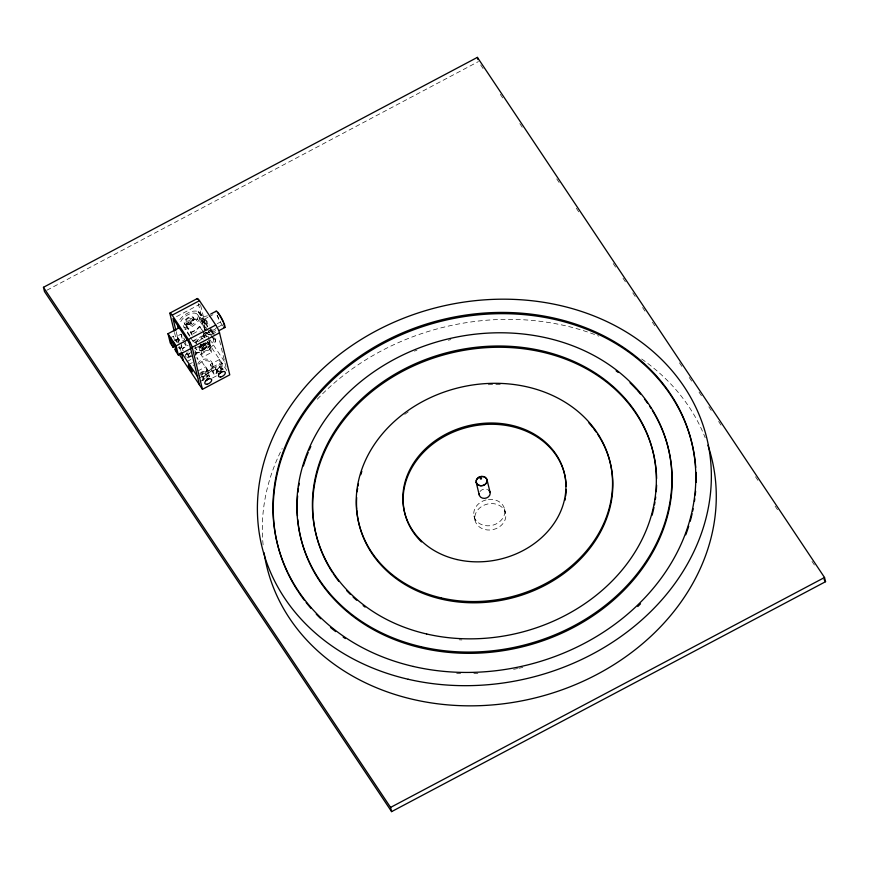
<?xml version="1.0" encoding="UTF-8"?>
<svg xmlns="http://www.w3.org/2000/svg" width="869" height="869" viewBox="0 0 869 869"><rect width="100%" height="100%" fill="white"/><g stroke="black" fill="none" stroke-linecap="round" stroke-linejoin="round"><path stroke-width="0.65" stroke-dasharray="4.34 3.26" d="M205.117 330.633C203.813 323.876 205.301 315.74 198.099 311.547A13.035 6.887 -33.7 0 0 178.808 321.182M206.974 329.145L202.281 323.55L202.184 321.975L205.356 320.303L208.093 327.689M203.227 333.283L204.052 335.488L202.835 339.616M178.221 339.095C171.519 344.048 179.123 336.118 179.622 340.898M207.387 315.838C198.773 316.816 203.683 324.267 207.669 326.82M184.891 329.329A13.035 6.887 -33.7 0 0 199.794 318.543L200.467 314.241L199.642 312.634M195.623 352.217A13.035 6.887 -33.7 0 0 215.316 341.778L215.979 337.476M208.701 331.6L207.93 333.099L205.66 332.675M189.67 336.303L187.454 332.99L187.867 332.436A9.407 4.964 -33.7 0 0 199.468 326.288L206.67 336.292M206.257 330.774L198.132 318.608L197.719 319.162A9.407 4.964 -33.7 0 0 186.129 325.299L185.575 325.256L192.223 335.228M205.942 332.338L208.929 334.761L211.764 334.456L212.59 332.403L210.559 329.481L214.621 335.445M46.872 290.235L478.428 61.58M176.548 316.631L200.315 304.031M207.289 326.711A7.68 1.227 62.1 0 1 204.584 319.108L207.941 317.326M209.06 316.729L214.654 313.774M170.074 337.998L173.496 336.184L177.667 342.451M178.351 341.897L176.983 336.292L181.078 334.12L184.771 339.66L181.697 341.289M174.941 340.474L181.969 336.748M217.207 323.692L220.563 321.91A7.68 1.227 62.1 0 1 217.293 315.165M209.233 329.981L210.135 331.241L216.837 327.689M217.956 327.092L222.431 324.724L221.53 323.464M192.799 340.985L215.382 329.014M179.525 348.534L181.578 347.448L180.448 342.82M211.862 332.61L216.338 330.242M181.578 347.448L182.316 348.556L186.411 346.383L185.043 340.778M211.764 334.456L217.25 331.545M194.537 348.545L206.42 342.256M185.89 356.866L185.325 354.541L189.833 352.151M198.99 347.296L208.017 342.516L209.94 345.395L211.634 352.369L202.618 357.148L200.696 354.27L198.99 347.296L200.913 350.174L202.618 357.148M190.626 355.627L187.248 357.42L185.325 354.541M200.913 350.174L209.94 345.395M187.976 358.017L193.928 354.867M195.112 354.237L210.559 346.047L207.365 332.925M187.031 361.515L191.538 359.125M200.696 354.27L209.711 349.49L208.017 342.516M188.953 364.393L192.331 362.601M197.828 370.987L205.725 366.805L207.648 369.683L209.342 376.657L207.419 373.779L205.725 366.805M219.629 371.215L213.991 374.202L212.069 371.324L210.374 364.35L219.39 359.57L221.313 362.449L223.018 369.423L220.759 370.618M199.751 373.866L207.648 369.683M213.991 374.202L212.297 367.229L221.313 362.449M198.621 375.853L224.767 361.993L209.994 339.866M198.404 378.558L207.419 373.779M212.069 371.324L221.095 366.544L219.39 359.57M200.326 381.437L203.704 379.644M212.547 377.961L217.304 375.441M193.016 333.946L196.166 331.958L200.142 331.252M175.495 340.539L176.896 342.353M198.501 341.734L195.992 341.43L193.722 339.801M202.184 321.975L203.737 328.319M196.503 343.516L193.309 341.452L192.549 339.54M205.356 320.303L209.538 326.32M209.918 330.426L211.102 331.415L210.135 327.461M186.238 323.279L187.096 324.289M198.099 311.547L202.759 318.543M210.646 334.793L215.316 341.778M480.687 64.958L483.696 69.477M500.262 94.297L503.27 98.805M519.836 123.626L522.856 128.145M556.736 178.916L559.745 183.424M576.31 208.245L579.33 212.764M613.21 263.535L616.219 268.043M622.997 278.199L626.006 282.707M632.784 292.864L635.804 297.383M642.571 307.528L645.591 312.047M652.369 322.203L655.378 326.711M679.471 362.818L682.48 367.326M689.258 377.483L692.267 382.002M699.045 392.147L702.065 396.666M708.843 406.822L711.852 411.33M718.63 421.487L721.639 425.995M755.519 476.766L758.539 481.285M775.105 506.106L778.113 510.614M811.994 561.385L815.013 565.904M211.428 330.285L213.665 333.642M199.023 312.199L203.857 319.314M198.328 311.71L202.814 318.434M200.228 317.163L204.215 323.127M213.763 337.433L215.751 340.409M197.339 314.296L202.542 322.095M207.648 329.742L215.414 341.441M199.794 318.543L204.465 325.549M199.468 326.288L206.116 336.249M193.342 317.315L193.711 317.858M209.223 341.104L209.592 341.658M207.604 341.626L226.809 370.4L218.814 337.574M209.711 349.49L211.634 352.369M221.095 366.544L223.018 369.423M203.867 342.983L206.083 346.307M219.379 366.229L221.595 369.553A2.346 1.238 -33.7 0 0 219.39 369.662A2.346 1.238 -33.7 0 0 217.63 371.65M200.066 345.743L202.281 349.056M215.577 368.977L217.054 371.193M186.129 325.299L192.038 334.152M184.467 323.724L184.836 324.278M200.348 347.524L200.717 348.078M210.374 364.35L212.297 367.229M183.229 325.647L190.615 336.716M190.409 337.411L194.102 342.951M194.895 347.252L196.372 349.468M201.814 361.721L209.049 372.573M196.687 357.691L197.969 359.614L196.264 352.64L194.352 349.762L195.764 355.573M205.714 373.474L207.93 376.798M183.457 341.952L186.411 346.383M176.983 336.292L179.937 340.724M188.616 356.301L186.4 352.977A2.346 1.238 -33.7 0 0 189.583 352.151M201.912 376.223L204.128 379.547A2.346 1.238 -33.7 0 1 205.453 377.059A2.346 1.238 -33.7 0 1 208.082 377.081M178.395 347.046L179.72 349.034L179.177 346.818M192.56 319.336A3.758 1.988 -33.7 0 1 188.062 323.692A3.758 1.988 -33.7 0 1 187.204 320.194A3.758 1.988 -33.7 0 1 192.56 319.336L193.157 320.509A3.606 1.901 -33.7 0 1 188.845 324.691A3.606 1.901 -33.7 0 1 188.03 321.334A3.606 1.901 -33.7 0 1 193.157 320.509M200.902 344.874L201.51 346.058M203.389 334.554L204.606 337.726L204.052 335.488M504.574 509.125L505.595 513.329A15.675 13.068 -13.7 0 1 485.098 529.59A15.675 13.068 -13.7 0 1 480.253 507.474A15.675 13.068 -13.7 0 1 505.595 513.329M474.007 516.067L475.039 520.259M200.641 305.345L206.083 327.667M198.328 303.542L205.051 331.122M205.366 332.436L206.322 336.368M212.427 363.448L212.84 365.121M181.078 334.12L182.447 339.725M180.948 342.951L182.316 348.556M178.232 339.507L178.797 341.81M176.19 331.643L180.991 351.348M174.506 332.469L176.755 341.658M173.496 336.184L174.571 340.626M222.822 325.832A9.255 1.488 62.1 0 1 216.62 314.306M210.863 328.493A7.68 1.227 62.1 0 1 210.135 331.241M204.584 319.108A7.68 1.227 62.1 0 1 209.168 325.006M195.373 342.82A13.035 6.887 -33.7 0 1 211.449 334.304M213.502 338.801A10.189 5.377 -33.7 0 1 204.78 349.534A10.189 5.377 -33.7 0 1 195.688 346.633M199.023 341.126A10.189 5.377 -33.7 0 1 207.908 336.422M200.022 326.331A10.189 5.377 -33.7 0 1 187.454 332.99M185.575 325.256A10.189 5.377 -33.7 0 1 198.132 318.608M180.741 321.606A10.189 5.377 -33.7 0 1 193.103 313.09A10.189 5.377 -33.7 0 1 196.763 320.161A10.189 5.377 -33.7 0 1 183.761 327.45M205.051 378.558A2.346 1.238 -33.7 0 1 203.259 377.657A2.346 1.238 -33.7 0 1 205.877 375.462A2.346 1.238 -33.7 0 1 207.213 376.755M206.583 377.613A2.346 1.238 -33.7 0 1 206.116 378.004M219.26 371.085A2.346 1.238 -33.7 0 1 216.924 370.411A2.346 1.238 -33.7 0 1 220.042 368.152A2.346 1.238 -33.7 0 1 220.248 370.368M216.989 373.551A3.921 2.064 -33.7 0 1 218.315 369.368A3.921 2.064 -33.7 0 1 223.116 369.119M208.94 341.202A5.486 2.9 -33.7 0 1 208.484 345.829A5.486 2.9 -33.7 0 1 201.956 348.708A5.486 2.9 -33.7 0 1 201.271 344.58M208.571 340.648A5.486 2.9 -33.7 0 1 208.115 345.275A5.486 2.9 -33.7 0 1 201.586 348.154A5.486 2.9 -33.7 0 1 200.902 344.026M207.387 341.799A3.758 1.988 -33.7 0 1 207.072 344.971A3.758 1.988 -33.7 0 1 202.586 346.948A3.758 1.988 -33.7 0 1 202.119 344.124M207.202 342.104A3.606 1.901 -33.7 0 1 203.694 345.504A3.606 1.901 -33.7 0 1 200.891 344.32M202.933 343.972A2.346 1.238 -33.7 0 1 204.476 345.449A2.346 1.238 -33.7 0 1 200.978 346.992A2.346 1.238 -33.7 0 1 202.401 344.211M196.579 343.331A3.921 2.064 -33.7 0 1 198.795 339.192A3.921 2.064 -33.7 0 1 203.161 339.236M183.381 350.902A3.921 2.064 -33.7 0 1 183.598 347.719A3.921 2.064 -33.7 0 1 188.138 345.514M204.019 343.277A2.346 1.238 -33.7 0 1 201.467 345.938A2.346 1.238 -33.7 0 1 200.294 344.243M189.866 353.65A2.346 1.238 -33.7 0 1 187.595 354.346A2.346 1.238 -33.7 0 1 187.107 353.02M187.747 352.162A2.346 1.238 -33.7 0 1 188.204 351.771M203.324 380.785A3.921 2.064 -33.7 0 1 205.073 376.32A3.921 2.064 -33.7 0 1 209.462 376.961M205.377 342.549A3.921 2.064 -33.7 0 1 202.922 346.21A3.921 2.064 -33.7 0 1 198.795 346.655M190.452 352.521A3.921 2.064 -33.7 0 1 185.597 354.226M197.73 364.144A7.68 6.398 -13.7 0 1 207.821 359.266A7.68 6.398 -13.7 0 1 211.83 367.88A7.68 6.398 -13.7 0 1 201.032 371.248M191.343 355.866A2.346 1.238 -33.7 0 1 188.519 356.171A2.346 1.238 -33.7 0 1 190.202 353.661M193.483 365.86A3.921 0.63 62.1 0 1 193.081 364.991M198.947 364.23A7.68 6.398 -13.7 0 1 209.972 361.645A7.68 6.398 -13.7 0 1 211.124 371.03A7.68 6.398 -13.7 0 1 199.903 371.975M263.101 544.809A228.949 190.919 -13.7 0 1 282.208 448.523M317.283 399.219A228.949 190.919 -13.7 0 1 598.817 336.118M641.67 359.006A228.949 190.919 -13.7 0 1 705.183 437.726M488.421 499.501A15.675 13.068 -13.7 0 1 503.303 517.294A15.675 13.068 -13.7 0 1 476.657 521.172A15.675 13.068 -13.7 0 1 487.455 499.642M479.981 491.572A5.562 4.638 -13.7 0 1 487.574 489.497M522.812 667.414A213.274 177.841 -13.7 0 1 518.891 668.272M517.576 668.543A213.274 177.841 -13.7 0 1 513.633 669.315M477.863 673.464A213.274 177.841 -13.7 0 1 473.877 673.605M460.635 673.627A213.274 177.841 -13.7 0 1 456.681 673.486M414.459 351.174A189.149 157.723 -13.7 0 1 416.903 350.185M448.285 340.213A189.149 157.723 -13.7 0 1 450.859 339.616M461.906 639.932A173.463 144.656 -13.7 0 1 459.234 639.801M404.737 414.394A129.285 107.81 -13.7 0 1 408.995 411.33M488.28 384.739A129.285 107.81 -13.7 0 1 500.327 384.641M187.139 324.333A5.486 2.9 -33.7 0 0 193.689 317.989A5.486 2.9 -33.7 0 0 185.89 319.238A5.486 2.9 -33.7 0 0 187.139 324.333M187.508 324.887A5.486 2.9 -33.7 0 0 194.059 318.543A5.486 2.9 -33.7 0 0 186.259 319.792A5.486 2.9 -33.7 0 0 187.508 324.887M203.422 349.316A2.346 1.238 -33.7 0 0 206.235 346.601A2.346 1.238 -33.7 0 0 202.89 347.133A2.346 1.238 -33.7 0 0 203.422 349.316M216.718 369.238A2.346 1.238 -33.7 0 0 219.531 366.522A2.346 1.238 -33.7 0 0 216.185 367.055A2.346 1.238 -33.7 0 0 216.718 369.238M203.053 376.483A2.346 1.238 -33.7 0 0 205.866 373.768A2.346 1.238 -33.7 0 0 202.52 374.3A2.346 1.238 -33.7 0 0 203.053 376.483"/><path stroke-width="1.3" d="M43.45 287.302L477.396 57.376L824.529 577.494L825.55 581.698L391.604 811.624L44.471 291.506L43.45 287.302L390.572 807.42L391.604 811.624M170.02 313.003L197.35 298.523M174.191 331.154L170.031 314.089A6.268 1.01 62.1 0 1 172.16 315.154L199.501 300.674L215.751 325.028A6.268 1.01 62.1 0 1 219.531 332.816L229.764 374.832L202.434 389.312L180.274 356.105L179.633 353.477M187.845 339.681L173.203 347.383L170.248 342.962L167.999 333.718L179.72 327.504M210.678 314.089L216.142 311.2M173.203 347.383L171.432 343.548L173.702 342.332M172.757 345.536L175.038 344.33M172.16 315.154L188.421 339.507L215.751 325.028M219.444 330.383L224.908 327.483M202.434 389.312L192.19 347.296L219.531 332.816M171.432 343.548L170.074 337.998L174.951 345.308L176.298 350.848L174.973 348.86L175.419 350.707L178.384 355.128L191.267 348.306M390.572 807.42L824.529 577.494M824.04 579.438L825.55 581.698M177.732 326.288L179.21 328.493M181.176 352.13L197.426 376.483M167.999 333.718L176.125 345.884L178.384 355.128M477.396 57.376L477.917 59.472M486.977 479.623L490.051 492.223M476.245 482.556L479.319 495.156M199.479 384.88L189.236 342.864L172.985 318.521L175.864 330.339M181.306 352.651L183.229 360.537M189.496 341.984L189.551 343.994M216.001 311.743A9.255 1.488 62.1 0 1 222.225 319.379A9.255 1.488 62.1 0 1 223.757 326.907M178.558 327.885A13.035 6.887 -33.7 0 1 177.678 324.267M217.847 313.068A7.68 1.227 62.1 0 1 223.159 321.975M223.767 323.518A7.68 1.227 62.1 0 1 224.278 325.647M221.845 371.845A3.921 2.064 -33.7 0 1 218.434 373.648M207.691 378.297A2.346 1.238 -33.7 0 1 207.322 378.721M188.421 339.507A6.268 1.01 62.1 0 1 192.19 347.296M197.285 299.208A6.268 1.01 62.1 0 1 199.501 300.674M220.987 371.476A2.346 1.238 -33.7 0 1 220.52 371.867M208.81 378.373A3.921 2.064 -33.7 0 1 205.638 380.665M707.931 445.254A228.949 190.919 -13.7 0 1 534.12 698.176A228.949 190.919 -13.7 0 1 264.089 552.76M488.693 490.192A5.562 4.638 -13.7 0 1 486.651 497.915A5.562 4.638 -13.7 0 1 479.167 493.95M287.541 572.595A213.274 177.841 -13.7 0 1 439.312 321.715A213.274 177.841 -13.7 0 1 695.711 467.403M695.993 472.388A213.274 177.841 -13.7 0 1 696.08 482.404M695.602 491.191A213.274 177.841 -13.7 0 1 695.254 494.961M694.798 498.73A213.274 177.841 -13.7 0 1 694.45 501.239M693.158 508.767A213.274 177.841 -13.7 0 1 692.647 511.265M692.093 513.775A213.274 177.841 -13.7 0 1 690.192 521.248M688.715 526.201A213.274 177.841 -13.7 0 1 685.76 534.815M640.496 603.836A213.274 177.841 -13.7 0 1 637.781 606.497M345.384 638.574A213.274 177.841 -13.7 0 1 343.168 637.064M335.673 631.578A213.274 177.841 -13.7 0 1 330.524 627.461M320.802 618.728A213.274 177.841 -13.7 0 1 316.24 614.133M311.037 608.43A213.274 177.841 -13.7 0 1 306.138 602.51M304.574 600.501A213.274 177.841 -13.7 0 1 298.675 592.245M297.969 591.192A213.274 177.841 -13.7 0 1 288.073 573.714M654.922 414.839A189.149 157.723 -13.7 0 1 532.154 644.211A189.149 157.723 -13.7 0 1 297.752 519.619M297.448 515.893A189.149 157.723 -13.7 0 1 297.622 495.906M297.98 492.147A189.149 157.723 -13.7 0 1 298.447 488.378M298.806 485.88A189.149 157.723 -13.7 0 1 299.218 483.37M303.39 465.958A189.149 157.723 -13.7 0 1 306.301 457.355M306.757 456.138A189.149 157.723 -13.7 0 1 308.202 452.488M309.212 450.077A189.149 157.723 -13.7 0 1 310.82 446.47M616.143 370.857A189.149 157.723 -13.7 0 1 618.228 372.475M630.025 382.794A189.149 157.723 -13.7 0 1 636.314 389.269M637.173 390.224A189.149 157.723 -13.7 0 1 640.529 394.091M644.505 399.067A189.149 157.723 -13.7 0 1 647.503 403.162M649.654 406.279A189.149 157.723 -13.7 0 1 651.033 408.387M652.369 410.516A189.149 157.723 -13.7 0 1 654.303 413.753M328.547 566.001A173.463 144.656 -13.7 0 1 446.101 354.248A173.463 144.656 -13.7 0 1 656.627 478.537M656.606 485.087A173.463 144.656 -13.7 0 1 656.236 491.658M655.704 496.916A173.463 144.656 -13.7 0 1 655.345 499.545M654.933 502.163A173.463 144.656 -13.7 0 1 654.476 504.791M653.955 507.409A173.463 144.656 -13.7 0 1 653.379 510.027M653.075 511.33A173.463 144.656 -13.7 0 1 652.076 515.23M365.089 607.073A173.463 144.656 -13.7 0 1 363.155 605.595M356.659 600.24A173.463 144.656 -13.7 0 1 353.107 597.036M350.424 594.439A173.463 144.656 -13.7 0 1 346.644 590.562M338.823 581.394A173.463 144.656 -13.7 0 1 333.392 573.855M332.664 572.747A173.463 144.656 -13.7 0 1 329.199 567.142M601.044 439.79A129.285 107.81 -13.7 0 1 516.316 596.807A129.285 107.81 -13.7 0 1 356.79 509.994M356.703 508.865A129.285 107.81 -13.7 0 1 356.659 497.492M357.17 491.778A129.285 107.81 -13.7 0 1 357.637 488.345M358.017 486.064A129.285 107.81 -13.7 0 1 358.462 483.794M360.765 474.735A129.285 107.81 -13.7 0 1 361.852 471.367M588.91 422.975A129.285 107.81 -13.7 0 1 592.68 427.418M593.397 428.33A129.285 107.81 -13.7 0 1 596.145 432.045M597.438 433.946A129.285 107.81 -13.7 0 1 600.479 438.802M421.487 541.908A82.251 68.586 -13.7 0 1 456.41 430.818A82.251 68.586 -13.7 0 1 566.197 486.195M566.208 489.453A82.251 68.586 -13.7 0 1 565.665 495.993M565.328 498.176A82.251 68.586 -13.7 0 1 564.904 500.348M480.253 478.428C481.22 480.937 482.534 476.484 480.253 478.428M188.475 365.056L188.41 365.295A3.921 0.63 62.1 0 0 190.094 369.39A3.921 0.63 62.1 0 0 192.179 371.954L192.245 371.726A3.921 0.63 62.1 0 0 190.561 367.63A3.921 0.63 62.1 0 0 188.475 365.056M220.65 376.972A3.921 2.064 -33.7 0 0 225.332 372.443A3.921 2.064 -33.7 0 0 219.759 373.333A3.921 2.064 -33.7 0 0 220.65 376.972M206.974 384.217A3.921 2.064 -33.7 0 0 211.656 379.677A3.921 2.064 -33.7 0 0 206.094 380.579A3.921 2.064 -33.7 0 0 206.974 384.217M408.191 679.265A228.949 190.919 -13.7 0 0 707.638 441.778A228.949 190.919 -13.7 0 0 337.291 356.247A228.949 190.919 -13.7 0 0 408.191 679.265M478.721 485.271A5.562 4.638 -13.7 0 0 487.118 480.818A5.562 4.638 -13.7 0 0 478.982 477.157A5.562 4.638 -13.7 0 0 478.721 485.271A5.486 4.573 -13.7 0 0 487.042 480.829A5.486 4.573 -13.7 0 0 479.025 477.211A5.486 4.573 -13.7 0 0 478.754 485.217M413.416 666.469A213.274 177.841 -13.7 0 0 692.354 445.243A213.274 177.841 -13.7 0 0 347.361 365.577A213.274 177.841 -13.7 0 0 413.416 666.469M421.443 646.786A189.149 157.723 -13.7 0 0 668.826 450.577A189.149 157.723 -13.7 0 0 362.862 379.927A189.149 157.723 -13.7 0 0 421.443 646.786M426.657 633.99A173.463 144.656 -13.7 0 0 653.531 454.052A173.463 144.656 -13.7 0 0 372.931 389.247A173.463 144.656 -13.7 0 0 426.657 633.99M441.354 597.926A129.285 107.81 -13.7 0 0 610.451 463.829A129.285 107.81 -13.7 0 0 401.315 415.534A129.285 107.81 -13.7 0 0 441.354 597.926M457.007 559.549A82.251 68.586 -13.7 0 0 564.578 474.235A82.251 68.586 -13.7 0 0 431.535 443.505A82.251 68.586 -13.7 0 0 457.007 559.549"/></g></svg>
